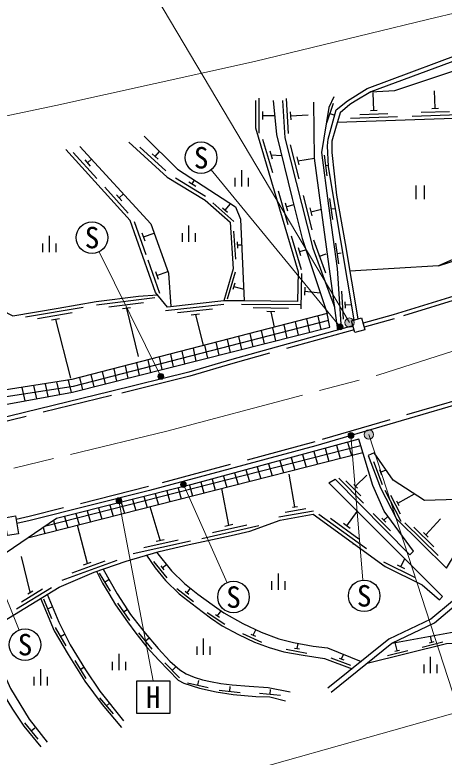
# Model space of a CAD drawing. Units: millimetres at full size, sheet at 1:1000; details may follow other scales. Extents: x 40000 to 680000, y 20000 to 380000.
# Drawn here: x 475933 to 512592, y 254310 to 317748 of the extents above; entities that cross this region are included whole.
import ezdxf
from ezdxf.enums import TextEntityAlignment as Align

# ---------------------------------------------------------------- set-up
doc = ezdxf.new("R2010")
doc.units = ezdxf.units.MM
doc.header["$LTSCALE"] = 1000
doc.linetypes.add('CHAIN', pattern=[18.5, 12, -1.5, 3.5, -1.5])
doc.linetypes.add('DASHED', pattern=[7.5, 6, -1.5])
for name, color, linetype, lineweight in [('M-BGD', 7, 'Continuous', 25), ('M-BMK', 2, 'CHAIN', 13), ('M-STR-HTXT', 7, 'Continuous', 13), ('M-STR-STRC', 7, 'Continuous', 25)]:
    doc.layers.add(name, color=color, linetype=linetype, lineweight=lineweight)
doc.styles.add('ＭＳ ゴシック', font='')
doc.styles.get('ＭＳ ゴシック').set_extended_font_data('MS Gothic')

msp = doc.modelspace()

# ---------------------------------------------------------------- hatches: boundary and pattern name
at = {"layer": 'M-STR-HTXT'}
for points in [[(504168, 291228, -0.41421), (504290, 291780, -0.41421), (504843, 291658, -1)], [(503935, 291205, -1), (503496, 290966, -0.41421), (503596, 291305, -0.41421)], [(488623, 286970, -1), (488184, 286731, -0.41421), (488284, 287070, -0.41421)], [(504858, 281926, -1), (504419, 281687, -0.41421), (504519, 282026, -0.41421)], [(505828, 281663, -0.41421), (505951, 282215, -0.41421), (506503, 282092, -1)], [(490545, 277728, -1), (490106, 277489, -0.41421), (490206, 277828, -0.41421)], [(485040, 276352, -1), (484601, 276113, -0.41421), (484701, 276452, -0.41421)]]:
    msp.add_hatch(color=256, dxfattribs=at).paths.add_polyline_path(points)

# ---------------------------------------------------------------- linework, layer by layer
at = {"layer": 'M-BGD'}
for p, q in [((506584, 309581), (506533, 311080)), ((511828, 309760), (511777, 311259)), ((496780, 310641), (496780, 307641)), ((499089, 310595), (499267, 307600)), ((503126, 310181), (502542, 308478)), ((506304, 309572), (506864, 309591)), ((511548, 309750), (512108, 309769)), ((497080, 309491), (497080, 308791)), ((497080, 309141), (498124, 309141)), ((499457, 309465), (499499, 308766)), ((499478, 309115), (500975, 309204)), ((502834, 309330), (503174, 309213)), ((504606, 308913), (508604, 309050)), ((505395, 309240), (507794, 309322)), ((509850, 309092), (513847, 309228)), ((510639, 309419), (513037, 309501)), ((497078, 307137), (497934, 304262)), ((486600, 306429), (488815, 304407)), ((499445, 306649), (500182, 303741)), ((480906, 305998), (482921, 303775)), ((487651, 305875), (488168, 305403)), ((487910, 305639), (488294, 306060)), ((497694, 306121), (497893, 305450)), ((497793, 305785), (498718, 305727)), ((481901, 305347), (482371, 304828)), ((482136, 305088), (482486, 305405)), ((500018, 305608), (500191, 304930)), ((500105, 305269), (501509, 305493)), ((502336, 305766), (502562, 303981)), ((502449, 304873), (502707, 304906)), ((495313, 303092), (495313, 304487)), ((489638, 303813), (492206, 302263)), ((490777, 303475), (491377, 303114)), ((491077, 303295), (491269, 303613)), ((494753, 303092), (494753, 303824)), ((495873, 303092), (495873, 303824)), ((483605, 303019), (485620, 300796)), ((498405, 302699), (499250, 299820)), ((510175, 303156), (510175, 301982)), ((510875, 303156), (510875, 301982)), ((484600, 302368), (485070, 301849)), ((484835, 302109), (485204, 302443)), ((500549, 302297), (501286, 299389)), ((502799, 302050), (503047, 300268)), ((492826, 301681), (494622, 300090)), ((493883, 301065), (494358, 301601)), ((499017, 301680), (499214, 301008)), ((499115, 301344), (499749, 301530)), ((493673, 301251), (494093, 300879)), ((501122, 301256), (501294, 300578)), ((501208, 300917), (502114, 301146)), ((502923, 301159), (503280, 301209)), ((486126, 300093), (487118, 297261)), ((490804, 298353), (490804, 299748)), ((478888, 297470), (478888, 298865)), ((486790, 299107), (487021, 298446)), ((486906, 298776), (487833, 299101)), ((490244, 298353), (490244, 299085)), ((491364, 298353), (491364, 299085)), ((494605, 299262), (494762, 296867)), ((499527, 298874), (500372, 295996)), ((478328, 297470), (478328, 298202)), ((479448, 297470), (479448, 298202)), ((494904, 298360), (494941, 297801)), ((501433, 298533), (502457, 295713)), ((503329, 298250), (503578, 296467)), ((494923, 298080), (495305, 298105)), ((500139, 297855), (500336, 297184)), ((500238, 297519), (500786, 297680)), ((501945, 297123), (502509, 297328)), ((503454, 297359), (503810, 297408)), ((487280, 296799), (488272, 293968)), ((487944, 295813), (488175, 295153)), ((488060, 295483), (489009, 295816)), ((494740, 295765), (494071, 293460)), ((500416, 295635), (500360, 292636)), ((494714, 294815), (494558, 294277)), ((494636, 294546), (495478, 294302)), ((500695, 294480), (500681, 293780)), ((500688, 294130), (502004, 294003)), ((503818, 294139), (503975, 291744)), ((487879, 293572), (482918, 292949)), ((486924, 293150), (483948, 292776)), ((504118, 293236), (504154, 292677)), ((481767, 292731), (476836, 291903)), ((485821, 292709), (485126, 292622)), ((485473, 292665), (486473, 288559)), ((493766, 293001), (488796, 292458)), ((492805, 292595), (489823, 292268)), ((500294, 292954), (495294, 293007)), ((499291, 292665), (496291, 292696)), ((504136, 292957), (504692, 292993)), ((480831, 292269), (477872, 291773)), ((491694, 292171), (490998, 292095)), ((491346, 292133), (492004, 289480)), ((498138, 292377), (497438, 292384)), ((497788, 292380), (498066, 291045)), ((501807, 292011), (502070, 290857)), ((479746, 291783), (479056, 291667)), ((479401, 291725), (480679, 286693)), ((498901, 291261), (499160, 290122)), ((499870, 291511), (500130, 290367)), ((500838, 291761), (501100, 290612)), ((496964, 290761), (497221, 289632)), ((497932, 291011), (498190, 289877)), ((494058, 290011), (494311, 288898)), ((495027, 290261), (495281, 289143)), ((495995, 290511), (496251, 289388)), ((492121, 289510), (492371, 288408)), ((493089, 289761), (493341, 288653)), ((489215, 288760), (489462, 287674)), ((490183, 289010), (490432, 287919)), ((491152, 289260), (491401, 288163)), ((486309, 288010), (486552, 286939)), ((487277, 288260), (487522, 287184)), ((488246, 288510), (488492, 287429)), ((484371, 287510), (484613, 286450)), ((485340, 287760), (485582, 286694)), ((481465, 286760), (481703, 285715)), ((482434, 287010), (482673, 285960)), ((483403, 287260), (483643, 286205)), ((478510, 286226), (478761, 285121)), ((479500, 286382), (479746, 285300)), ((480490, 286539), (480731, 285478)), ((476530, 285913), (476791, 284764)), ((477520, 286069), (477776, 284943)), ((504351, 281233), (504688, 280084)), ((505476, 280904), (478472, 274023)), ((501456, 280444), (501779, 279343)), ((502421, 280707), (502749, 279590)), ((503386, 280970), (503719, 279837)), ((505651, 280329), (477012, 273032)), ((499526, 279917), (499840, 278848)), ((500491, 280180), (500810, 279095)), ((496631, 279127), (496931, 278107)), ((497596, 279390), (497901, 278354)), ((498561, 279654), (498870, 278601)), ((506559, 279574), (507295, 277607)), ((494701, 278601), (494992, 277613)), ((495666, 278864), (495961, 277860)), ((507066, 278904), (507238, 278445)), ((507152, 278675), (507631, 278854)), ((492772, 278074), (493052, 277119)), ((493737, 278337), (494022, 277366)), ((499850, 275699), (499359, 278488)), ((503596, 278151), (505702, 276014)), ((504210, 277913), (505473, 276631)), ((505034, 277461), (505995, 278409)), ((489869, 277310), (490143, 276378)), ((490840, 277552), (491113, 276625)), ((491807, 277811), (492083, 276872)), ((494209, 274137), (493596, 277258)), ((504886, 277611), (505181, 277312)), ((487927, 276824), (488204, 275884)), ((488898, 277067), (489173, 276131)), ((507516, 277128), (508898, 274465)), ((508006, 276706), (508835, 275108)), ((508633, 276018), (510052, 276809)), ((485014, 276097), (485295, 275142)), ((485985, 276339), (486264, 275389)), ((486956, 276582), (487234, 275637)), ((508536, 276204), (508730, 275831)), ((482102, 275369), (482386, 274401)), ((483072, 275611), (483355, 274648)), ((484043, 275854), (484325, 274895)), ((488350, 272841), (487486, 275701)), ((498478, 274845), (501432, 275372)), ((499016, 275246), (500788, 275562)), ((499643, 275662), (500056, 275736)), ((480160, 274884), (480446, 273907)), ((481131, 275126), (481416, 274154)), ((501905, 275077), (505950, 272138)), ((502891, 274732), (505318, 272969)), ((504281, 274093), (505162, 275307)), ((506525, 275135), (507999, 273639)), ((507261, 274730), (507605, 274381)), ((507433, 274556), (507794, 274882)), ((479221, 274531), (479477, 273660)), ((482126, 270851), (481296, 274124)), ((491902, 273003), (496780, 274100)), ((492812, 273515), (495739, 274173)), ((493868, 274060), (494551, 274213)), ((503997, 274299), (504564, 273888)), ((509239, 274341), (512086, 271531)), ((511042, 273320), (512268, 274679)), ((478352, 273942), (478507, 273413)), ((509998, 273971), (511706, 272285)), ((510843, 273517), (511241, 273123)), ((486045, 271704), (490921, 272808)), ((486954, 272217), (489880, 272880)), ((488009, 272764), (488692, 272918)), ((504801, 272602), (504836, 272484)), ((477245, 268398), (476502, 271467)), ((479979, 269436), (484681, 271136)), ((480817, 270059), (483639, 271079)), ((481797, 270732), (482455, 270970)), ((487765, 271025), (488915, 269641)), ((507423, 271000), (510110, 269666)), ((508900, 270602), (509233, 271273)), ((488390, 270648), (488658, 270325)), ((488524, 270486), (488874, 270777)), ((508586, 270757), (509213, 270446)), ((483133, 270046), (484064, 268506)), ((498444, 268610), (498444, 270005)), ((483598, 269276), (483958, 269493)), ((497884, 268610), (497884, 269342)), ((499004, 268610), (499004, 269342)), ((476062, 266976), (479052, 268795)), ((476504, 267596), (478298, 268688)), ((477035, 268271), (477454, 268525)), ((489778, 268720), (491198, 267614)), ((490470, 268485), (490801, 268227)), ((490636, 268356), (490933, 268738)), ((478380, 267830), (479070, 266167)), ((478725, 266998), (479113, 267159)), ((484690, 267458), (485722, 265983)), ((485206, 266721), (485520, 266940)), ((492362, 266685), (493855, 265680)), ((493068, 266499), (493417, 266264)), ((493242, 266381), (493539, 266821)), ((479366, 265384), (480275, 263831)), ((496288, 264729), (496508, 265202)), ((479820, 264608), (480183, 264820)), ((486505, 264943), (487618, 263529)), ((495371, 264889), (497004, 264133)), ((496098, 264817), (496479, 264641)), ((511546, 264143), (511432, 264651)), ((487061, 264236), (487391, 264496)), ((492056, 263050), (492056, 264444)), ((500033, 263597), (500115, 264034)), ((508574, 263412), (508405, 264098)), ((510722, 263724), (512470, 264154)), ((511342, 264093), (511750, 264193)), ((491496, 263050), (491496, 263781)), ((492616, 263050), (492616, 263781)), ((499104, 263529), (500872, 263194)), ((499826, 263637), (500239, 263558)), ((507750, 262993), (509498, 263423)), ((508370, 263362), (508778, 263462)), ((484839, 261733), (484839, 263127)), ((502912, 262795), (504600, 262168)), ((503642, 262780), (504036, 262633)), ((503839, 262707), (503984, 263096)), ((511435, 261491), (511435, 262886)), ((481043, 262567), (482004, 261045)), ((481524, 261806), (481826, 261997)), ((484279, 261733), (484279, 262464)), ((485399, 261733), (485399, 262464)), ((488739, 262367), (489996, 261079)), ((489368, 261723), (489668, 262016)), ((510875, 261491), (510875, 262223)), ((511995, 261491), (511995, 262223)), ((478155, 260447), (478155, 261841)), ((477595, 260447), (477595, 261178)), ((478715, 260447), (478715, 261178)), ((491560, 260460), (491658, 260869)), ((490685, 260672), (492435, 260249)), ((494286, 259929), (494332, 260347)), ((497724, 259683), (497765, 260101)), ((493392, 260027), (495181, 259831)), ((496828, 259770), (498620, 259596)), ((483166, 259379), (484327, 258003)), ((483746, 258691), (484011, 258914)), ((476752, 257248), (477891, 255854)), ((477321, 256551), (477646, 256817))]:
    msp.add_line(p, q, dxfattribs=at)
for points in [[(504915, 291675), (503197, 301853), (502713, 304795), (502627, 306547), (502701, 307115), (503368, 309618), (504347, 310398), (506029, 311467), (515777, 315088), (523258, 318983), (533916, 317797), (542112, 317870), (551803, 322314)], [(541908, 315995), (541504, 316160), (539879, 316442), (523324, 318564), (515965, 314731), (506324, 311182), (505001, 310383), (504535, 310100), (503721, 309388), (503306, 308048), (503008, 306958), (503000, 305981), (503407, 302339), (504142, 298194), (505227, 291764)], [(506324, 311182), (508375, 311274), (515995, 313827), (521559, 317644)], [(512124, 296306), (519069, 298560), (519638, 299377), (519620, 299785), (516155, 310836), (519505, 311175), (523946, 311424), (527179, 311229), (534959, 308281), (536025, 305512), (519620, 299785)], [(496480, 310438), (496480, 308093), (498539, 301175), (500119, 295792), (500071, 293256), (495524, 293304), (493776, 293304), (488965, 292778), (487936, 294022), (485781, 300170), (480276, 306247)], [(498003, 310418), (498275, 307533), (499617, 302061), (500466, 298645), (502596, 292215)], [(498798, 310434), (498989, 307227), (501377, 297809), (502850, 293751), (503234, 292792)], [(503500, 290807), (502070, 301471), (501509, 305493), (501477, 310272)], [(503171, 310754), (502732, 309821), (502128, 305979), (502704, 301425), (503450, 296080), (503791, 290888)], [(503469, 308574), (515072, 308970), (518696, 299199), (512124, 296306), (504539, 295841)], [(486963, 307369), (489820, 304558), (494769, 301333), (495205, 300287), (495524, 293304)], [(481473, 306510), (487553, 299883), (489061, 295673), (489257, 292810)], [(485679, 306864), (488949, 303878), (492198, 301917), (494313, 300043), (494575, 296055), (493776, 293304)], [(543903, 303726), (540495, 302527), (521928, 296337), (508229, 292118), (505669, 291408)], [(462285, 301778), (469870, 296931), (473321, 294344), (473845, 293001), (475749, 292025), (479627, 292676), (482866, 293245), (486496, 293701), (488102, 293821)], [(542003, 293755), (535531, 291511), (515246, 284914), (501646, 280930), (487443, 277088), (477235, 274534), (476104, 274278)], [(542773, 293301), (543072, 292128), (536541, 285814), (535475, 285064), (533287, 283844), (526130, 280724), (520084, 277545), (514803, 272925), (513304, 267655), (511464, 266090), (507874, 264381), (502668, 260194)], [(502944, 259865), (508127, 264047), (511772, 265792), (513609, 267352), (515246, 272865), (520431, 277413), (526414, 280581), (533714, 283717), (535732, 284864), (536804, 285564), (543444, 292086), (543100, 293416)], [(502596, 292215), (480797, 286587), (474458, 285585)], [(474797, 284403), (480854, 285501), (502841, 291051), (502596, 292215)], [(502720, 291627), (480919, 285999), (474624, 285004)], [(504803, 291168), (494462, 288301), (490789, 287214), (484101, 285546), (474291, 283153)], [(472931, 264720), (479705, 268841), (482716, 270125), (485426, 271068), (488244, 271894), (490813, 272476), (494407, 273258), (496013, 273620), (498603, 274563), (501413, 275064), (507566, 270594), (510718, 269029), (512203, 267745), (512464, 268026), (502748, 277756), (503290, 278077), (509674, 271597), (509975, 271918), (507465, 275329), (506502, 277536), (505297, 281492), (491058, 277606), (479495, 274718), (474528, 271346)], [(487162, 271577), (487903, 270483), (488794, 269411), (489974, 268263), (491434, 267126), (492646, 266204), (493634, 265539), (495018, 264788), (496397, 264150), (497663, 263678), (498898, 263324), (500540, 263013), (502385, 262734), (504740, 261860)], [(488043, 271836), (489310, 270223), (490406, 269159), (491567, 268231), (492779, 267356), (493781, 266650), (495395, 265723), (496960, 264991), (498468, 264422), (499734, 264105), (501421, 263789), (502624, 263642), (505513, 262482)], [(483461, 270385), (484663, 268258), (485799, 266512), (487054, 264896), (488168, 263587), (489177, 262511), (490018, 261780), (490575, 261420), (491241, 261158), (491962, 260929), (492628, 260776), (493524, 260601), (494496, 260492), (495937, 260383), (497554, 260263), (499432, 259892)], [(482911, 270193), (483419, 269167), (483948, 268291), (484524, 267329), (485544, 265872), (486271, 264901), (487202, 263717), (488221, 262597), (489889, 260888), (490363, 260643), (491698, 260193), (493135, 259893), (494584, 259671), (496519, 259505), (497704, 259474), (499038, 259111)], [(478131, 267884), (479277, 265119), (480473, 263075), (481910, 260801), (483381, 258798), (485039, 256833)], [(478705, 268233), (479689, 265860), (480669, 263908), (481965, 261767), (483186, 259936), (485221, 257417)], [(508127, 264047), (514697, 265248), (519057, 263474)], [(472714, 264662), (473204, 263251), (474118, 261322), (475026, 259589), (475733, 258418), (476710, 256968), (478151, 255203)], [(473457, 265039), (474449, 262599), (475552, 260188), (477169, 257568), (478693, 255579)], [(506028, 262354), (512780, 264014), (515314, 264091), (518479, 262844)]]:
    msp.add_lwpolyline(points, dxfattribs=at)
at = {"layer": 'M-BGD', "linetype": 'DASHED'}
for points in [[(544016, 303395), (540608, 302196), (522034, 296004), (508327, 291782), (505766, 291068)], [(541886, 294085), (535420, 291843), (515143, 285249), (501551, 281267), (487355, 277427), (477154, 274875), (476044, 274623)], [(504899, 290832), (494559, 287965), (490881, 286877), (484185, 285206), (474374, 282813)]]:
    msp.add_lwpolyline(points, dxfattribs=at)
at = {"layer": 'M-BGD'}
for points in [[(504677, 291607), (505541, 291854), (505832, 290836), (504968, 290589)], [(506106, 280100), (507145, 277322), (508521, 274670), (512790, 270456), (514437, 273193), (519849, 277842), (526136, 281149), (529511, 282687), (533197, 284296), (534439, 285425), (534383, 285820), (530740, 284395), (525712, 282137), (522940, 281612), (516444, 278916), (513674, 276342), (510921, 276243), (508235, 277994), (506608, 280314)], [(475036, 274773), (475989, 274939), (476254, 273408), (475302, 273243)]]:
    msp.add_lwpolyline(points, close=True, dxfattribs=at)
at = {"layer": 'M-BMK'}
msp.add_lwpolyline([(64248, 294584), (163986, 286644), (308479, 275243), (363473, 271054), (384730, 269949), (396048, 269693), (413927, 270239), (436916, 271982), (448984, 273575), (462711, 275829), (488914, 282160), (507012, 286979), (531736, 294966), (558616, 304821)], dxfattribs=at)
at = {"layer": 'M-STR-HTXT'}
for p, q in [((504505, 291443), (485879, 322868)), ((503715, 291085), (492698, 304491)), ((488404, 286851), (483128, 297503)), ((504638, 281807), (505651, 269442)), ((506166, 281877), (517476, 246999)), ((490325, 277609), (494055, 269222)), ((484821, 276232), (487751, 260842)), ((472968, 273384), (476297, 265174))]:
    msp.add_line(p, q, dxfattribs=at)
for points in [[(66042, 324536), (88729, 322745), (132956, 319278), (166387, 316548), (223642, 312031), (310825, 305151), (361130, 301229), (365080, 301011), (385847, 299931), (395929, 299703), (412334, 300204), (433816, 301833), (444589, 303255), (456924, 305280), (479435, 310006), (496390, 313766), (511181, 317338), (522667, 320120), (536274, 324869)], [(62419, 264635), (84024, 262930), (128170, 259469), (161586, 256740), (218923, 252217), (306133, 245335), (357141, 241358), (361866, 241097), (383612, 239966), (396167, 239683), (415519, 240273), (440015, 242131), (453378, 243895), (468497, 246377), (487326, 250692), (515362, 258613), (541455, 266619), (561645, 273681), (569505, 276864)]]:
    msp.add_lwpolyline(points, dxfattribs=at)
for centre, radius in [((504505, 291443), 400), ((503715, 291085), 250), ((488404, 286851), 250), ((504638, 281807), 250), ((506166, 281877), 400), ((490325, 277609), 250), ((484821, 276232), 250)]:
    msp.add_circle(centre, radius, dxfattribs=at)
at = {"layer": 'M-STR-STRC'}
msp.add_lwpolyline([(486345, 260842), (489157, 260842), (489157, 258029), (486345, 258029)], close=True, dxfattribs=at)
for centre in [(491841, 305534), (482528, 298713), (494604, 267989), (505762, 268097), (476804, 263923)]:
    msp.add_circle(centre, 1350, dxfattribs=at)

# ---------------------------------------------------------------- texts
at = {"layer": 'M-STR-STRC', "style": 'ＭＳ ゴシック'}
for s, p in [('S', (491841, 305534)), ('S', (482528, 298713)), ('S', (505762, 268097)), ('S', (494604, 267989)), ('S', (476804, 263923)), ('H', (487751, 259435))]:
    msp.add_text(s, height=1833, dxfattribs=at).set_placement(p, align=Align.MIDDLE_CENTER)

doc.saveas('drawing.dxf')
